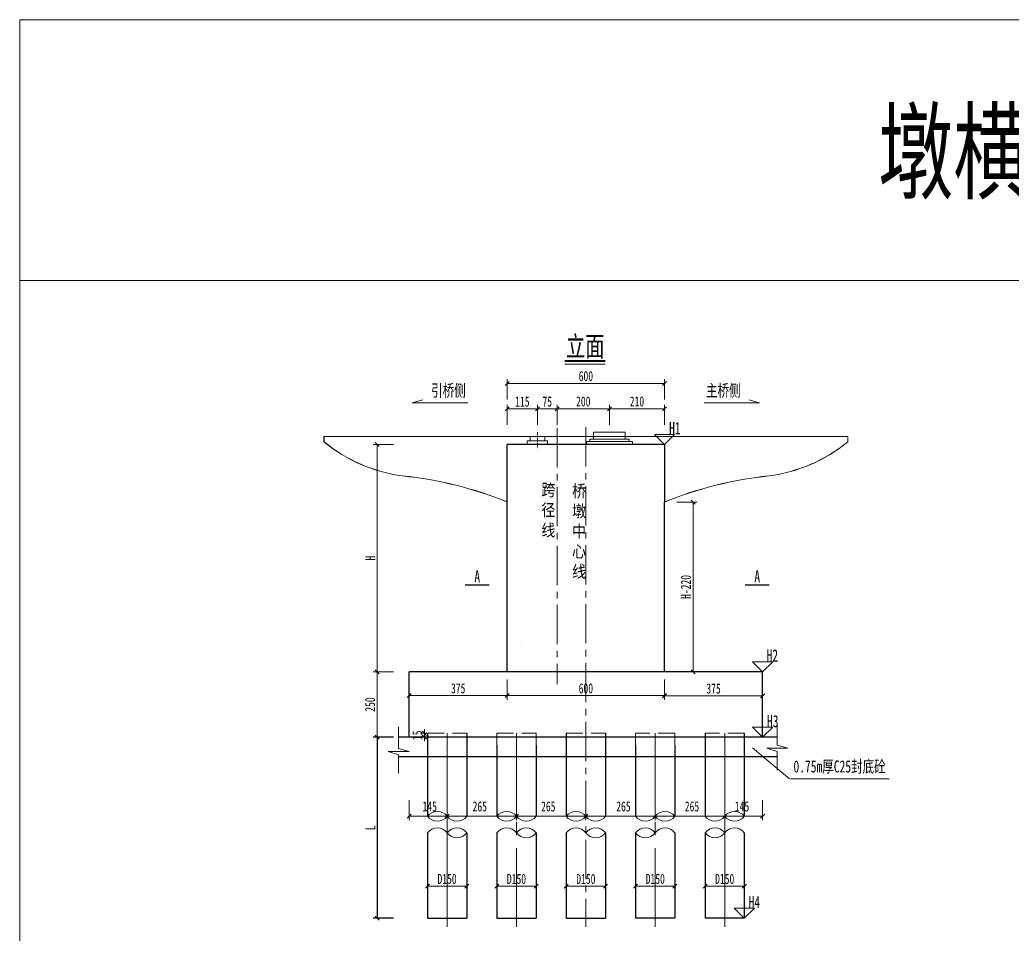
# Model space of a CAD drawing. Header units: millimetres. Extents: x 127264 to 134964, y -3921 to 2190.
# Drawn here: x 127264 to 131057, y -1305 to 2190 of the extents above; entities that cross this region are included whole.
import ezdxf
from ezdxf.enums import TextEntityAlignment as Align

# ---------------------------------------------------------------- set-up
doc = ezdxf.new("R2010")
doc.units = ezdxf.units.MM
doc.header["$LTSCALE"] = 2
for name, pattern in [('CENTER', [2, 1.25, -0.25, 0.25, -0.25]), ('CENTER2', [1.125, 0.75, -0.125, 0.125, -0.125]), ('DASHED', [19.05, 12.7, -6.35])]:
    doc.linetypes.add(name, pattern=pattern)
doc.layers.get('0').update_dxf_attribs({"lineweight": 15})
doc.layers.get('DEFPOINTS').update_dxf_attribs({"color": 8, "lineweight": 15})
for name, color, linetype, lineweight in [('Dim', 4, 'Continuous', 15), ('中心线', 4, 'CENTER2', 15), ('文字', 7, 'Continuous', 15), ('标注线及字体', 2, 'Continuous', 15), ('桥 中心线', 5, 'CENTER', 15), ('桥 构造粗实', 1, 'Continuous', 30), ('短虚线', 3, 'DASHED', 15), ('粗线', 3, 'Continuous', 25)]:
    doc.layers.add(name, color=color, linetype=linetype, lineweight=lineweight)
doc.styles.add('111', font='仿宋_GB2312.TTF', dxfattribs={"width": 0.7})
doc.styles.add('BM_Dim', font='仿宋_GB2312.TTF', dxfattribs={"width": 0.85})
doc.dimstyles.new('200', dxfattribs={"dimscale": 0, "dimtxt": 2.5, "dimasz": 1, "dimexe": 1, "dimexo": 1, "dimgap": 0.6, "dimtad": 1, "dimdec": 0, "dimdsep": 46, "dimtxsty": '111', "dimblk": 'OBLIQUE', "dimcen": 0, "dimclrd": 4, "dimclre": 4, "dimclrt": 4, "dimadec": 1, "dimazin": 2, "dimtfac": 1, "dimtdec": 0, "dimtix": 1, "dimtmove": 2, "dimatfit": 3, "dimfxl": 4, "dimfxlon": 1, "dimtolj": 1, "dimlwd": -1, "dimlwe": -1, "dimarcsym": 0})

# ---------------------------------------------------------------- blocks, each defined once
blk = doc.blocks.new('_Oblique')
at = {"color": 0, "linetype": 'ByBlock', "lineweight": -2}
blk.add_line((-0.5, -0.5), (0.5, 0.5), dxfattribs=at)
blk = doc.blocks.new('*D5')
at = {"color": 4}
for p, q in [((129085.6, -1117.7), (129085.6, -1133.1)), ((129085.6, -1117.7), (129235.6, -1117.7)), ((129235.6, -1117.7), (129235.6, -1102.4))]:
    blk.add_line(p, q, dxfattribs=at)
at = {"layer": 'DEFPOINTS', "color": 0}
for p in [(129085.6, -1117.7), (129235.6, -1117.7), (129235.6, -1117.7)]:
    blk.add_point(p, dxfattribs=at)
at = {"color": 4, "xscale": 15.38461538461539, "yscale": 15.38461538461539, "zscale": 15.38461538461539, "rotation": 180}
blk.add_blockref('_Oblique', (129085.6, -1117.7), dxfattribs=at)
at = {"color": 4, "xscale": 15.38461538461539, "yscale": 15.38461538461539, "zscale": 15.38461538461539}
blk.add_blockref('_Oblique', (129235.6, -1117.7), dxfattribs=at)
at = {"color": 4, "insert": (129160.6, -1090.2), "char_height": 38.46, "attachment_point": 5, "style": '111'}
blk.add_mtext('\\A1;D150', dxfattribs=at)
blk = doc.blocks.new('*D6')
at = {"color": 4}
for p, q in [((128820.6, -1117.7), (128820.6, -1133.1)), ((128820.6, -1117.7), (128970.6, -1117.7)), ((128970.6, -1117.7), (128970.6, -1102.4))]:
    blk.add_line(p, q, dxfattribs=at)
at = {"layer": 'DEFPOINTS', "color": 0}
for p in [(128820.6, -1117.7), (128970.6, -1117.7), (128970.6, -1117.7)]:
    blk.add_point(p, dxfattribs=at)
at = {"color": 4, "xscale": 15.38461538461539, "yscale": 15.38461538461539, "zscale": 15.38461538461539, "rotation": 180}
blk.add_blockref('_Oblique', (128820.6, -1117.7), dxfattribs=at)
at = {"color": 4, "xscale": 15.38461538461539, "yscale": 15.38461538461539, "zscale": 15.38461538461539}
blk.add_blockref('_Oblique', (128970.6, -1117.7), dxfattribs=at)
at = {"color": 4, "insert": (128895.6, -1090.2), "char_height": 38.46, "attachment_point": 5, "style": '111'}
blk.add_mtext('\\A1;D150', dxfattribs=at)
blk = doc.blocks.new('*D7')
at = {"color": 4}
for p, q in [((129350.6, -1117.7), (129350.6, -1133.1)), ((129350.6, -1117.7), (129500.6, -1117.7)), ((129500.6, -1117.7), (129500.6, -1102.4))]:
    blk.add_line(p, q, dxfattribs=at)
at = {"layer": 'DEFPOINTS', "color": 0}
for p in [(129350.6, -1117.7), (129500.6, -1117.7), (129500.6, -1117.7)]:
    blk.add_point(p, dxfattribs=at)
at = {"color": 4, "xscale": 15.38461538461539, "yscale": 15.38461538461539, "zscale": 15.38461538461539, "rotation": 180}
blk.add_blockref('_Oblique', (129350.6, -1117.7), dxfattribs=at)
at = {"color": 4, "xscale": 15.38461538461539, "yscale": 15.38461538461539, "zscale": 15.38461538461539}
blk.add_blockref('_Oblique', (129500.6, -1117.7), dxfattribs=at)
at = {"color": 4, "insert": (129425.6, -1090.2), "char_height": 38.46, "attachment_point": 5, "style": '111'}
blk.add_mtext('\\A1;D150', dxfattribs=at)
blk = doc.blocks.new('*D8')
at = {"color": 4}
for p, q in [((129125.6, 643.8), (129125.6, 720.7)), ((129240.6, 643.8), (129240.6, 720.7)), ((129125.6, 705.3), (129240.6, 705.3))]:
    blk.add_line(p, q, dxfattribs=at)
at = {"layer": 'DEFPOINTS', "color": 0}
for p in [(129240.6, 705.3), (129125.6, 556.6), (129240.6, 556.6)]:
    blk.add_point(p, dxfattribs=at)
at = {"color": 4, "xscale": 15.38461538461539, "yscale": 15.38461538461539, "zscale": 15.38461538461539, "rotation": 180}
blk.add_blockref('_Oblique', (129125.6, 705.3), dxfattribs=at)
at = {"color": 4, "xscale": 15.38461538461539, "yscale": 15.38461538461539, "zscale": 15.38461538461539}
blk.add_blockref('_Oblique', (129240.6, 705.3), dxfattribs=at)
at = {"color": 4, "insert": (129183.1, 732.4), "char_height": 38.46, "attachment_point": 5, "style": '111'}
blk.add_mtext('\\A1;115', dxfattribs=at)
blk = doc.blocks.new('*D9')
at = {"color": 4}
for p, q in [((129240.6, 643.8), (129240.6, 720.7)), ((129315.6, 643.8), (129315.6, 720.7)), ((129240.6, 705.3), (129315.6, 705.3))]:
    blk.add_line(p, q, dxfattribs=at)
at = {"layer": 'DEFPOINTS', "color": 0}
for p in [(129315.6, 705.3), (129240.6, 556.6), (129315.6, 556.6)]:
    blk.add_point(p, dxfattribs=at)
at = {"color": 4, "xscale": 15.38461538461539, "yscale": 15.38461538461539, "zscale": 15.38461538461539, "rotation": 180}
blk.add_blockref('_Oblique', (129240.6, 705.3), dxfattribs=at)
at = {"color": 4, "xscale": 15.38461538461539, "yscale": 15.38461538461539, "zscale": 15.38461538461539}
blk.add_blockref('_Oblique', (129315.6, 705.3), dxfattribs=at)
at = {"color": 4, "insert": (129278.1, 732.4), "char_height": 38.46, "attachment_point": 5, "style": '111'}
blk.add_mtext('\\A1;75', dxfattribs=at)
blk = doc.blocks.new('*D10')
at = {"color": 4}
for p, q in [((129515.6, 643.8), (129515.6, 720.7)), ((129725.6, 643.8), (129725.6, 720.7)), ((129515.6, 705.3), (129725.6, 705.3))]:
    blk.add_line(p, q, dxfattribs=at)
at = {"layer": 'DEFPOINTS', "color": 0}
for p in [(129725.6, 705.3), (129515.6, 556.6), (129725.6, 556.6)]:
    blk.add_point(p, dxfattribs=at)
at = {"color": 4, "xscale": 15.38461538461539, "yscale": 15.38461538461539, "zscale": 15.38461538461539, "rotation": 180}
blk.add_blockref('_Oblique', (129515.6, 705.3), dxfattribs=at)
at = {"color": 4, "xscale": 15.38461538461539, "yscale": 15.38461538461539, "zscale": 15.38461538461539}
blk.add_blockref('_Oblique', (129725.6, 705.3), dxfattribs=at)
at = {"color": 4, "insert": (129620.6, 732.8), "char_height": 38.46, "attachment_point": 5, "style": '111'}
blk.add_mtext('\\A1;210', dxfattribs=at)
blk = doc.blocks.new('*D11')
at = {"color": 4}
for p, q in [((129125.6, 740.6), (129125.6, 817.6)), ((129125.6, 802.2), (129725.6, 802.2)), ((129725.6, 740.6), (129725.6, 817.6))]:
    blk.add_line(p, q, dxfattribs=at)
at = {"layer": 'DEFPOINTS', "color": 0}
for p in [(129725.6, 802.2), (129125.6, 568.7), (129725.6, 568.7)]:
    blk.add_point(p, dxfattribs=at)
at = {"color": 4, "xscale": 15.38461538461539, "yscale": 15.38461538461539, "zscale": 15.38461538461539, "rotation": 180}
blk.add_blockref('_Oblique', (129125.6, 802.2), dxfattribs=at)
at = {"color": 4, "xscale": 15.38461538461539, "yscale": 15.38461538461539, "zscale": 15.38461538461539}
blk.add_blockref('_Oblique', (129725.6, 802.2), dxfattribs=at)
at = {"color": 4, "insert": (129425.6, 829.7), "char_height": 38.46, "attachment_point": 5, "style": '111'}
blk.add_mtext('\\A1;600', dxfattribs=at)
blk = doc.blocks.new('*D12')
at = {"color": 4}
for p, q in [((128750.5, -328.6), (128750.5, -405.6)), ((129125.6, -328.6), (129125.6, -405.6)), ((128750.5, -390.2), (129125.6, -390.2))]:
    blk.add_line(p, q, dxfattribs=at)
at = {"layer": 'DEFPOINTS', "color": 0}
for p in [(128750.5, -299.1), (129125.6, -299.1), (129125.6, -390.2)]:
    blk.add_point(p, dxfattribs=at)
at = {"color": 4, "xscale": 15.38461538461539, "yscale": 15.38461538461539, "zscale": 15.38461538461539, "rotation": 180}
blk.add_blockref('_Oblique', (128750.5, -390.2), dxfattribs=at)
at = {"color": 4, "xscale": 15.38461538461539, "yscale": 15.38461538461539, "zscale": 15.38461538461539}
blk.add_blockref('_Oblique', (129125.6, -390.2), dxfattribs=at)
at = {"color": 4, "insert": (128938, -362.6), "char_height": 38.46, "attachment_point": 5, "style": '111'}
blk.add_mtext('\\A1;375', dxfattribs=at)
blk = doc.blocks.new('*D13')
at = {"color": 4}
for p, q in [((129725.6, -329.4), (129725.6, -406.4)), ((130100.6, -329.4), (130100.6, -406.4)), ((129725.6, -391), (130100.6, -391))]:
    blk.add_line(p, q, dxfattribs=at)
at = {"layer": 'DEFPOINTS', "color": 0}
for p in [(129725.6, -299.1), (130100.6, -299.1), (130100.6, -391)]:
    blk.add_point(p, dxfattribs=at)
at = {"color": 4, "xscale": 15.38461538461539, "yscale": 15.38461538461539, "zscale": 15.38461538461539, "rotation": 180}
blk.add_blockref('_Oblique', (129725.6, -391), dxfattribs=at)
at = {"color": 4, "xscale": 15.38461538461539, "yscale": 15.38461538461539, "zscale": 15.38461538461539}
blk.add_blockref('_Oblique', (130100.6, -391), dxfattribs=at)
at = {"color": 4, "insert": (129913.1, -363.4), "char_height": 38.46, "attachment_point": 5, "style": '111'}
blk.add_mtext('\\A1;375', dxfattribs=at)
blk = doc.blocks.new('*D14')
at = {"color": 4}
for p, q in [((128690.7, -299.1), (128613.7, -299.1)), ((128629.1, -299.1), (128629.1, -549.1)), ((128690.7, -549.1), (128613.7, -549.1))]:
    blk.add_line(p, q, dxfattribs=at)
at = {"layer": 'DEFPOINTS', "color": 0}
for p in [(128918, -299.1), (128629.1, -549.1), (128750.5, -549.1)]:
    blk.add_point(p, dxfattribs=at)
at = {"color": 4, "xscale": 15.38461538461539, "yscale": 15.38461538461539, "zscale": 15.38461538461539}
for p, rotation in [((128629.1, -299.1), 90), ((128629.1, -549.1), 270)]:
    blk.add_blockref('_Oblique', p, dxfattribs=dict(at, rotation=rotation))
at = {"color": 4, "insert": (128601.6, -424.1), "char_height": 38.46, "attachment_point": 5, "rotation": 90, "style": '111'}
blk.add_mtext('\\A1;250', dxfattribs=at)
blk = doc.blocks.new('*D15')
at = {"color": 4}
for p, q in [((128750.5, -788.9), (128750.5, -865.8)), ((128895.6, -788.9), (128895.6, -865.8)), ((128750.5, -850.4), (128895.6, -850.4))]:
    blk.add_line(p, q, dxfattribs=at)
at = {"layer": 'DEFPOINTS', "color": 0}
for p in [(128750.5, -534.5), (128895.6, -730.7), (128895.6, -850.4)]:
    blk.add_point(p, dxfattribs=at)
at = {"color": 4, "xscale": 15.38461538461539, "yscale": 15.38461538461539, "zscale": 15.38461538461539, "rotation": 180}
blk.add_blockref('_Oblique', (128750.5, -850.4), dxfattribs=at)
at = {"color": 4, "xscale": 15.38461538461539, "yscale": 15.38461538461539, "zscale": 15.38461538461539}
blk.add_blockref('_Oblique', (128895.6, -850.4), dxfattribs=at)
at = {"color": 4, "insert": (128829.3, -813.4), "char_height": 38.46, "attachment_point": 5, "style": '111'}
blk.add_mtext('\\A1;145', dxfattribs=at)
blk = doc.blocks.new('*D16')
at = {"color": 4}
for p, q in [((128895.6, -788.9), (128895.6, -865.8)), ((129160.6, -788.9), (129160.6, -865.8)), ((128895.6, -850.4), (129160.6, -850.4))]:
    blk.add_line(p, q, dxfattribs=at)
at = {"layer": 'DEFPOINTS', "color": 0}
for p in [(128895.6, -730.7), (129160.6, -730.7), (129160.6, -850.4)]:
    blk.add_point(p, dxfattribs=at)
at = {"color": 4, "xscale": 15.38461538461539, "yscale": 15.38461538461539, "zscale": 15.38461538461539, "rotation": 180}
blk.add_blockref('_Oblique', (128895.6, -850.4), dxfattribs=at)
at = {"color": 4, "xscale": 15.38461538461539, "yscale": 15.38461538461539, "zscale": 15.38461538461539}
blk.add_blockref('_Oblique', (129160.6, -850.4), dxfattribs=at)
at = {"color": 4, "insert": (129020.4, -813.4), "char_height": 38.46, "attachment_point": 5, "style": '111'}
blk.add_mtext('\\A1;265', dxfattribs=at)
blk = doc.blocks.new('*D17')
at = {"color": 4}
for p, q in [((129160.6, -805.8), (129160.6, -865.8)), ((129425.6, -805.8), (129425.6, -865.8)), ((129160.6, -850.4), (129425.6, -850.4))]:
    blk.add_line(p, q, dxfattribs=at)
at = {"layer": 'DEFPOINTS', "color": 0}
for p in [(129160.6, -790.4), (129425.6, -790.4), (129425.6, -850.4)]:
    blk.add_point(p, dxfattribs=at)
at = {"color": 4, "xscale": 15.38461538461539, "yscale": 15.38461538461539, "zscale": 15.38461538461539, "rotation": 180}
blk.add_blockref('_Oblique', (129160.6, -850.4), dxfattribs=at)
at = {"color": 4, "xscale": 15.38461538461539, "yscale": 15.38461538461539, "zscale": 15.38461538461539}
blk.add_blockref('_Oblique', (129425.6, -850.4), dxfattribs=at)
at = {"color": 4, "insert": (129282.1, -813.4), "char_height": 38.46, "attachment_point": 5, "style": '111'}
blk.add_mtext('\\A1;265', dxfattribs=at)
blk = doc.blocks.new('*D18')
at = {"color": 4}
for p, q in [((128690.7, 568.7), (128613.7, 568.7)), ((128629.1, -299.1), (128629.1, 568.7)), ((128690.7, -299.1), (128613.7, -299.1))]:
    blk.add_line(p, q, dxfattribs=at)
at = {"layer": 'DEFPOINTS', "color": 0}
for p in [(128629.1, 568.7), (129125.6, 568.7), (128918, -299.1)]:
    blk.add_point(p, dxfattribs=at)
at = {"color": 4, "xscale": 15.38461538461539, "yscale": 15.38461538461539, "zscale": 15.38461538461539}
for p, rotation in [((128629.1, 568.7), 90), ((128629.1, -299.1), 270)]:
    blk.add_blockref('_Oblique', p, dxfattribs=dict(at, rotation=rotation))
at = {"color": 4, "insert": (128602.5, 134.8), "char_height": 38.46, "attachment_point": 5, "rotation": 90, "style": '111'}
blk.add_mtext('\\A1;H', dxfattribs=at)
blk = doc.blocks.new('*D19')
at = {"layer": 'DEFPOINTS', "color": 0}
for p in [(128888, -549.1), (128629.1, -1240), (128970.6, -1240)]:
    blk.add_point(p, dxfattribs=at)
at = {"layer": '粗线', "color": 4}
for p, q in [((128690.7, -549.1), (128613.7, -549.1)), ((128629.1, -549.1), (128629.1, -1240)), ((128690.7, -1240), (128613.7, -1240))]:
    blk.add_line(p, q, dxfattribs=at)
at = {"layer": '粗线', "color": 4, "xscale": 15.38461538461539, "yscale": 15.38461538461539, "zscale": 15.38461538461539}
for p, rotation in [((128629.1, -549.1), 90), ((128629.1, -1240), 270)]:
    blk.add_blockref('_Oblique', p, dxfattribs=dict(at, rotation=rotation))
at = {"layer": '粗线', "color": 4, "insert": (128602.4, -894.6), "char_height": 38.46, "attachment_point": 5, "rotation": 90, "style": '111'}
blk.add_mtext('\\A1;L', dxfattribs=at)
blk = doc.blocks.new('*D40')
at = {"color": 4}
for p, q in [((129315.6, 643.8), (129315.6, 720.7)), ((129515.6, 643.8), (129515.6, 720.7)), ((129315.6, 705.3), (129515.6, 705.3))]:
    blk.add_line(p, q, dxfattribs=at)
at = {"layer": 'DEFPOINTS', "color": 0}
for p in [(129515.6, 705.3), (129515.6, 615.6), (129315.6, 556.6)]:
    blk.add_point(p, dxfattribs=at)
at = {"color": 4, "xscale": 15.38461538461539, "yscale": 15.38461538461539, "zscale": 15.38461538461539, "rotation": 180}
blk.add_blockref('_Oblique', (129315.6, 705.3), dxfattribs=at)
at = {"color": 4, "xscale": 15.38461538461539, "yscale": 15.38461538461539, "zscale": 15.38461538461539}
blk.add_blockref('_Oblique', (129515.6, 705.3), dxfattribs=at)
at = {"color": 4, "insert": (129415.6, 732.8), "char_height": 38.46, "attachment_point": 5, "style": '111'}
blk.add_mtext('\\A1;200', dxfattribs=at)
blk = doc.blocks.new('*D41')
at = {"color": 4}
for p, q in [((129125.6, -328.6), (129125.6, -405.6)), ((129725.6, -328.6), (129725.6, -405.6)), ((129125.6, -390.2), (129725.6, -390.2))]:
    blk.add_line(p, q, dxfattribs=at)
at = {"layer": 'DEFPOINTS', "color": 0}
for p in [(129125.6, -299.1), (129725.6, -299.1), (129725.6, -390.2)]:
    blk.add_point(p, dxfattribs=at)
at = {"color": 4, "xscale": 15.38461538461539, "yscale": 15.38461538461539, "zscale": 15.38461538461539, "rotation": 180}
blk.add_blockref('_Oblique', (129125.6, -390.2), dxfattribs=at)
at = {"color": 4, "xscale": 15.38461538461539, "yscale": 15.38461538461539, "zscale": 15.38461538461539}
blk.add_blockref('_Oblique', (129725.6, -390.2), dxfattribs=at)
at = {"color": 4, "insert": (129425.6, -362.6), "char_height": 38.46, "attachment_point": 5, "style": '111'}
blk.add_mtext('\\A1;600', dxfattribs=at)
blk = doc.blocks.new('*D45')
at = {"color": 4}
for p, q in [((128809.9, -534.1), (128809.9, -518.8)), ((128820.3, -534.1), (128794.5, -534.1)), ((128820.3, -549.1), (128794.5, -549.1)), ((128809.9, -534.1), (128809.9, -549.1)), ((128809.9, -549.1), (128809.9, -564.5))]:
    blk.add_line(p, q, dxfattribs=at)
at = {"layer": 'DEFPOINTS', "color": 0}
for p in [(128809.9, -549.1), (128835.7, -534.1), (128835.7, -549.1)]:
    blk.add_point(p, dxfattribs=at)
at = {"color": 4, "xscale": 15.38461538461539, "yscale": 15.38461538461539, "zscale": 15.38461538461539}
for p, rotation in [((128809.9, -534.1), 270), ((128809.9, -549.1), 90)]:
    blk.add_blockref('_Oblique', p, dxfattribs=dict(at, rotation=rotation))
at = {"color": 4, "insert": (128782.8, -541.6), "char_height": 38.46, "attachment_point": 5, "rotation": 90, "style": '111'}
blk.add_mtext('\\A1;15', dxfattribs=at)
blk = doc.blocks.new('*D64')
at = {"color": 4}
for p, q in [((129615.6, -1117.7), (129615.6, -1102.4)), ((129765.6, -1117.7), (129615.6, -1117.7)), ((129765.6, -1117.7), (129765.6, -1133.1))]:
    blk.add_line(p, q, dxfattribs=at)
at = {"layer": 'DEFPOINTS', "color": 0}
for p in [(129615.6, -1117.7), (129615.6, -1117.7), (129765.6, -1117.7)]:
    blk.add_point(p, dxfattribs=at)
at = {"color": 4, "xscale": 15.38461538461539, "yscale": 15.38461538461539, "zscale": 15.38461538461539, "rotation": 180}
blk.add_blockref('_Oblique', (129615.6, -1117.7), dxfattribs=at)
at = {"color": 4, "xscale": 15.38461538461539, "yscale": 15.38461538461539, "zscale": 15.38461538461539}
blk.add_blockref('_Oblique', (129765.6, -1117.7), dxfattribs=at)
at = {"color": 4, "insert": (129690.6, -1090.2), "char_height": 38.46, "attachment_point": 5, "style": '111'}
blk.add_mtext('\\A1;D150', dxfattribs=at)
blk = doc.blocks.new('*D65')
at = {"color": 4}
for p, q in [((129880.6, -1117.7), (129880.6, -1102.4)), ((130030.6, -1117.7), (129880.6, -1117.7)), ((130030.6, -1117.7), (130030.6, -1133.1))]:
    blk.add_line(p, q, dxfattribs=at)
at = {"layer": 'DEFPOINTS', "color": 0}
for p in [(129880.6, -1117.7), (129880.6, -1117.7), (130030.6, -1117.7)]:
    blk.add_point(p, dxfattribs=at)
at = {"color": 4, "xscale": 15.38461538461539, "yscale": 15.38461538461539, "zscale": 15.38461538461539, "rotation": 180}
blk.add_blockref('_Oblique', (129880.6, -1117.7), dxfattribs=at)
at = {"color": 4, "xscale": 15.38461538461539, "yscale": 15.38461538461539, "zscale": 15.38461538461539}
blk.add_blockref('_Oblique', (130030.6, -1117.7), dxfattribs=at)
at = {"color": 4, "insert": (129955.6, -1090.2), "char_height": 38.46, "attachment_point": 5, "style": '111'}
blk.add_mtext('\\A1;D150', dxfattribs=at)
blk = doc.blocks.new('*D66')
at = {"color": 4}
for p, q in [((129955.6, -788.9), (129955.6, -865.8)), ((130100.6, -788.9), (130100.6, -865.8)), ((130100.6, -850.4), (129955.6, -850.4))]:
    blk.add_line(p, q, dxfattribs=at)
at = {"layer": 'DEFPOINTS', "color": 0}
for p in [(130100.6, -534.5), (129955.6, -730.7), (129955.6, -850.4)]:
    blk.add_point(p, dxfattribs=at)
at = {"color": 4, "xscale": 15.38461538461539, "yscale": 15.38461538461539, "zscale": 15.38461538461539, "rotation": 180}
blk.add_blockref('_Oblique', (129955.6, -850.4), dxfattribs=at)
at = {"color": 4, "xscale": 15.38461538461539, "yscale": 15.38461538461539, "zscale": 15.38461538461539}
blk.add_blockref('_Oblique', (130100.6, -850.4), dxfattribs=at)
at = {"color": 4, "insert": (130021.8, -813.4), "char_height": 38.46, "attachment_point": 5, "style": '111'}
blk.add_mtext('\\A1;145', dxfattribs=at)
blk = doc.blocks.new('*D67')
at = {"color": 4}
for p, q in [((129690.6, -788.9), (129690.6, -865.8)), ((129955.6, -788.9), (129955.6, -865.8)), ((129955.6, -850.4), (129690.6, -850.4))]:
    blk.add_line(p, q, dxfattribs=at)
at = {"layer": 'DEFPOINTS', "color": 0}
for p in [(129690.6, -730.7), (129955.6, -730.7), (129690.6, -850.4)]:
    blk.add_point(p, dxfattribs=at)
at = {"color": 4, "xscale": 15.38461538461539, "yscale": 15.38461538461539, "zscale": 15.38461538461539, "rotation": 180}
blk.add_blockref('_Oblique', (129690.6, -850.4), dxfattribs=at)
at = {"color": 4, "xscale": 15.38461538461539, "yscale": 15.38461538461539, "zscale": 15.38461538461539}
blk.add_blockref('_Oblique', (129955.6, -850.4), dxfattribs=at)
at = {"color": 4, "insert": (129830.7, -813.4), "char_height": 38.46, "attachment_point": 5, "style": '111'}
blk.add_mtext('\\A1;265', dxfattribs=at)
blk = doc.blocks.new('*D68')
at = {"color": 4}
for p, q in [((129425.6, -805.8), (129425.6, -865.8)), ((129690.6, -805.8), (129690.6, -865.8)), ((129690.6, -850.4), (129425.6, -850.4))]:
    blk.add_line(p, q, dxfattribs=at)
at = {"layer": 'DEFPOINTS', "color": 0}
for p in [(129425.6, -790.4), (129690.6, -790.4), (129425.6, -850.4)]:
    blk.add_point(p, dxfattribs=at)
at = {"color": 4, "xscale": 15.38461538461539, "yscale": 15.38461538461539, "zscale": 15.38461538461539, "rotation": 180}
blk.add_blockref('_Oblique', (129425.6, -850.4), dxfattribs=at)
at = {"color": 4, "xscale": 15.38461538461539, "yscale": 15.38461538461539, "zscale": 15.38461538461539}
blk.add_blockref('_Oblique', (129690.6, -850.4), dxfattribs=at)
at = {"color": 4, "insert": (129569, -813.4), "char_height": 38.46, "attachment_point": 5, "style": '111'}
blk.add_mtext('\\A1;265', dxfattribs=at)
blk = doc.blocks.new('*D84')
at = {"color": 4}
for p, q in [((129773.5, 348.7), (129850.4, 348.7)), ((129835, 348.7), (129835, -299.1)), ((129773.5, -299.1), (129850.4, -299.1))]:
    blk.add_line(p, q, dxfattribs=at)
at = {"layer": 'DEFPOINTS', "color": 0}
for p in [(129725.6, 348.7), (129725.6, -299.1), (129835, -299.1)]:
    blk.add_point(p, dxfattribs=at)
at = {"color": 4, "xscale": 15.38461538461539, "yscale": 15.38461538461539, "zscale": 15.38461538461539}
for p, rotation in [((129835, 348.7), 90), ((129835, -299.1), 270)]:
    blk.add_blockref('_Oblique', p, dxfattribs=dict(at, rotation=rotation))
at = {"color": 4, "insert": (129807.5, 24.8), "char_height": 38.46, "attachment_point": 5, "rotation": 90, "style": '111'}
blk.add_mtext('\\A1;H-220', dxfattribs=at)

msp = doc.modelspace()

# ---------------------------------------------------------------- linework, layer by layer
at = {"color": 4}
msp.add_line((129344.8, 875.6), (129499.7, 875.6), dxfattribs=at)
for p, q in [((128762.2, 728.2), (128803, 739.4)), ((128762.2, 728.2), (128974.2, 728.2)), ((130088.9, 728.2), (129876.9, 728.2)), ((130088.9, 728.2), (130048.1, 739.4)), ((129687.1, 607.2), (129764, 607.2)), ((129725.6, 568.7), (129687.1, 607.2)), ((129764, 607.2), (129725.6, 568.7)), ((129175.6, -198.6), (129176.1, -199.1)), ((129175.6, -198.6), (129176.1, -199.1)), ((130062.2, -260.7), (130139.1, -260.7)), ((130100.6, -299.1), (130062.2, -260.7)), ((130139.1, -260.7), (130100.6, -299.1)), ((130062.2, -510.7), (130139.1, -510.7)), ((130100.6, -549.1), (130062.2, -510.7)), ((130139.1, -510.7), (130100.6, -549.1)), ((130061.3, -589.6), (130203, -707.4)), ((130206.9, -707.4), (130583.2, -707.4)), ((129992.1, -1201.5), (130069, -1201.5)), ((130030.6, -1240), (129992.1, -1201.5)), ((130069, -1201.5), (130030.6, -1240))]:
    msp.add_line(p, q)
at = {"color": 8}
for q in [(130425.6, 598.7), (128425.6, 578.7)]:
    msp.add_line((128425.6, 598.7), q, dxfattribs=at)
at = {"color": 6, "const_width": 7.2}
msp.add_lwpolyline([(129344.8, 887.6), (129499.7, 887.6)], dxfattribs=at)
at = {"color": 8}
for points in [[(129125.6, 348.7, 0.071451), (128725.6, 448.7, -0.138858), (128425.6, 578.7), (128425.6, 598.7)], [(129125.6, 349.2, 0.071422), (128725.6, 449.1, -0.138775), (128426, 578.9), (128426, 598.7)], [(129725.6, 348.7, -0.071451), (130125.6, 448.7, 0.138858), (130425.6, 578.7), (130425.6, 598.7)], [(129725.6, 349.2, -0.071422), (130125.5, 449.1, 0.138775), (130425.2, 578.9), (130425.2, 598.7)]]:
    msp.add_lwpolyline(points, format="xyb", dxfattribs=at)
at = {"color": 4}
for points in [[(128710.3, -509.1), (128710.3, -591.6), (128750.3, -603.6), (128670.3, -603.6), (128710.3, -615.6), (128710.3, -631.6), (128710.3, -686.7)], [(130156.3, -496.6), (130156.3, -579.1), (130196.3, -591.1), (130116.3, -591.1), (130156.3, -603.1), (130156.3, -619.1), (130156.3, -674.2)]]:
    msp.add_lwpolyline(points, dxfattribs=at)
at = {"layer": 'DEFPOINTS'}
for points in [[(127264.3, 2190.1), (134964.3, 2190.1), (134964.3, 1195.4), (127264.3, 1195.4)], [(127264.3, 1195.4), (134964.3, 1195.4), (134964.3, -3920.6), (127264.3, -3920.6)]]:
    msp.add_lwpolyline(points, close=True, dxfattribs=at)
at = {"layer": 'Dim'}
for p, q in [((129455.1, 589), (129455.1, 615.6)), ((129455.1, 589), (129455.1, 615.6)), ((129455.1, 589), (129455.1, 615.6)), ((129455.1, 589), (129455.1, 615.6)), ((129455.1, 589), (129455.1, 615.6)), ((129455.1, 589), (129455.1, 615.6)), ((129576, 615.6), (129455.1, 615.6)), ((129576, 589), (129576, 615.6)), ((129576, 589), (129576, 615.6)), ((129576, 589), (129576, 615.6)), ((129576, 589), (129576, 615.6)), ((129576, 589), (129576, 615.6)), ((129576, 589), (129576, 615.6)), ((129576, 589), (129576, 615.6)), ((129576, 589), (129576, 615.6)), ((129279.2, 583.3), (129201.9, 583.3)), ((129279.2, 583.3), (129201.9, 583.3)), ((129279.2, 583.3), (129201.9, 583.3)), ((129279.2, 583.3), (129201.9, 583.3)), ((129201.9, 583.3), (129201.9, 568.7)), ((129212.4, 583.3), (129212.4, 599.3)), ((129212.4, 583.3), (129212.4, 599.3)), ((129212.4, 583.3), (129212.4, 599.3)), ((129212.4, 583.3), (129212.4, 599.3)), ((129212.4, 583.3), (129212.4, 599.3)), ((129212.4, 583.3), (129212.4, 599.3)), ((129268.8, 599.3), (129212.4, 599.3)), ((129268.8, 583.3), (129268.8, 599.3)), ((129268.8, 583.3), (129268.8, 599.3)), ((129268.8, 583.3), (129268.8, 599.3)), ((129268.8, 583.3), (129268.8, 599.3)), ((129268.8, 583.3), (129268.8, 599.3)), ((129268.8, 583.3), (129268.8, 599.3)), ((129268.8, 583.3), (129268.8, 599.3)), ((129268.8, 583.3), (129268.8, 599.3)), ((129279.2, 568.7), (129279.2, 583.3)), ((129279.2, 568.7), (129279.2, 583.3)), ((129279.2, 568.7), (129279.2, 583.3)), ((129279.2, 568.7), (129279.2, 583.3)), ((129603.1, 579.9), (129428.1, 579.9)), ((129428.1, 568.7), (129428.1, 579.9)), ((129603.1, 579.9), (129428.1, 579.9)), ((129603.1, 579.9), (129428.1, 579.9)), ((129428.1, 568.7), (129428.1, 579.9)), ((129603.1, 579.9), (129428.1, 579.9)), ((129428.1, 568.7), (129428.1, 579.9)), ((129428.1, 568.7), (129428.1, 579.9)), ((129590.6, 589), (129440.5, 589)), ((129440.5, 579.9), (129440.5, 589)), ((129590.6, 589), (129440.5, 589)), ((129440.5, 579.9), (129440.5, 589)), ((129590.6, 589), (129440.5, 589)), ((129440.5, 579.9), (129440.5, 589)), ((129590.6, 589), (129440.5, 589)), ((129440.5, 579.9), (129440.5, 589)), ((129590.6, 579.9), (129440.5, 579.9)), ((129590.6, 579.9), (129440.5, 579.9)), ((129590.6, 579.9), (129440.5, 579.9)), ((129590.6, 579.9), (129440.5, 579.9)), ((129590.6, 579.9), (129590.6, 589)), ((129590.6, 579.9), (129590.6, 589)), ((129590.6, 579.9), (129590.6, 589)), ((129590.6, 579.9), (129590.6, 589)), ((129603.1, 568.7), (129603.1, 579.9)), ((129603.1, 568.7), (129603.1, 579.9)), ((129603.1, 568.7), (129603.1, 579.9)), ((129603.1, 568.7), (129603.1, 579.9)), ((129279.2, 568.7), (129201.9, 568.7)), ((129279.2, 568.7), (129201.9, 568.7)), ((129279.2, 568.7), (129201.9, 568.7)), ((129279.2, 568.7), (129201.9, 568.7)), ((128895.6, -1272.5), (128895.6, -534.1)), ((129955.6, -1272.5), (129955.6, -534.1))]:
    msp.add_line(p, q, dxfattribs=at)
for points in [[(128970.6, -850.9, -0.497056), (128895.6, -850.9, -0.497056), (128820.6, -850.9, -0.497056), (128895.6, -850.9)], [(129235.6, -850.9, -0.497056), (129160.6, -850.9, -0.497056), (129085.6, -850.9, -0.497056), (129160.6, -850.9)], [(129500.6, -850.9, -0.497056), (129425.6, -850.9, -0.497056), (129350.6, -850.9, -0.497056), (129425.6, -850.9)], [(129615.6, -850.9, 0.497056), (129690.6, -850.9, 0.497056), (129765.6, -850.9, 0.497056), (129690.6, -850.9)], [(129880.6, -850.9, 0.497056), (129955.6, -850.9, 0.497056), (130030.6, -850.9, 0.497056), (129955.6, -850.9)], [(128820.6, -914.2, -0.497056), (128895.6, -914.2, -0.497056), (128970.6, -914.2, -0.497056), (128895.6, -914.2)], [(129085.6, -914.2, -0.497056), (129160.6, -914.2, -0.497056), (129235.6, -914.2, -0.497056), (129160.6, -914.2)], [(129350.6, -914.2, -0.497056), (129425.6, -914.2, -0.497056), (129500.6, -914.2, -0.497056), (129425.6, -914.2)], [(129765.6, -914.2, 0.497056), (129690.6, -914.2, 0.497056), (129615.6, -914.2, 0.497056), (129690.6, -914.2)], [(130030.6, -914.2, 0.497056), (129955.6, -914.2, 0.497056), (129880.6, -914.2, 0.497056), (129955.6, -914.2)]]:
    msp.add_lwpolyline(points, format="xyb", dxfattribs=at)
at = {"layer": '中心线', "linetype": 'CENTER2', "ltscale": 100}
for p, q in [((129315.6, 631.3), (129315.6, -346.1)), ((129425.6, 634.6), (129425.6, -1272.5))]:
    msp.add_line(p, q, dxfattribs=at)
at = {"layer": '中心线', "linetype": 'CENTER2', "ltscale": 200}
for p, q in [((129160.6, -1272.5), (129160.6, -534.1)), ((129690.6, -1272.5), (129690.6, -534.1))]:
    msp.add_line(p, q, dxfattribs=at)
at = {"layer": '桥 中心线', "color": 5, "ltscale": 5}
msp.add_line((129240.6, 615.3), (129240.6, 554.4), dxfattribs=at)
at = {"layer": '桥 构造粗实', "color": 8}
msp.add_line((130156.3, -624.1), (128710.3, -624.1), dxfattribs=at)
at = {"layer": '短虚线', "color": 4, "ltscale": 2.5}
for p, q in [((128820.6, -534.1), (128970.6, -534.1)), ((129085.6, -534.1), (129235.6, -534.1)), ((129085.6, -579.1), (129085.6, -534.1)), ((129085.6, -534.1), (129235.6, -534.1)), ((129085.6, -579.1), (129085.6, -534.1)), ((129235.6, -579.1), (129235.6, -534.1)), ((129235.6, -579.1), (129235.6, -534.1)), ((129350.6, -534.1), (129500.6, -534.1)), ((129765.6, -534.1), (129615.6, -534.1)), ((129615.6, -579.1), (129615.6, -534.1)), ((129765.6, -534.1), (129615.6, -534.1)), ((129615.6, -579.1), (129615.6, -534.1)), ((129765.6, -579.1), (129765.6, -534.1)), ((129765.6, -579.1), (129765.6, -534.1)), ((130030.6, -534.1), (129880.6, -534.1))]:
    msp.add_line(p, q, dxfattribs=at)
at = {"layer": '粗线'}
for p, q in [((129725.6, 568.7), (129125.6, 568.7)), ((129125.6, 348.7), (129125.6, 568.7)), ((129725.6, 568.7), (129725.6, 348.7)), ((129125.6, -299.1), (129125.6, 348.7)), ((129725.6, -299.1), (129725.6, 348.7)), ((128964.7, 32.7), (129056.8, 32.7)), ((130033.8, 32.7), (130126, 32.7)), ((130100.6, -299.1), (128750.5, -299.1)), ((128750.5, -549.1), (128750.5, -299.1)), ((130100.6, -549.1), (130100.6, -299.1)), ((130156.3, -549.1), (128710.3, -549.1)), ((128820.6, -534.1), (128820.6, -850.9)), ((128970.6, -534.1), (128970.6, -850.9)), ((129350.6, -534.1), (129350.6, -850.9)), ((129500.6, -534.1), (129500.6, -850.9)), ((129880.6, -534.1), (129880.6, -850.9)), ((130030.6, -534.1), (130030.6, -850.9)), ((129085.6, -579.1), (129085.6, -850.9)), ((129235.6, -579.1), (129235.6, -850.9)), ((129615.6, -579.1), (129615.6, -850.9)), ((129765.6, -579.1), (129765.6, -850.9)), ((128820.6, -914.2), (128820.6, -1240)), ((128970.6, -914.2), (128970.6, -1240)), ((129085.6, -914.2), (129085.6, -1240)), ((129235.6, -914.2), (129235.6, -1240)), ((129350.6, -914.2), (129350.6, -1240)), ((129500.6, -914.2), (129500.6, -1240)), ((129615.6, -914.2), (129615.6, -1240)), ((129765.6, -914.2), (129765.6, -1240)), ((129880.6, -914.2), (129880.6, -1240)), ((130030.6, -914.2), (130030.6, -1240)), ((128820.6, -1240), (128970.6, -1240)), ((129085.6, -1240), (129235.6, -1240)), ((129350.6, -1240), (129500.6, -1240)), ((129765.6, -1240), (129615.6, -1240)), ((130030.6, -1240), (129880.6, -1240))]:
    msp.add_line(p, q, dxfattribs=at)

# ---------------------------------------------------------------- texts
at = {"layer": '文字', "style": 'BM_Dim', "width": 0.7}
for s, height, p in [('引桥侧', 46.15, (128900.7, 738)), ('主桥侧', 46.15, (129950.4, 738)), ('0.75m厚C25封底砼', 46.154, (130394.3, -697.5))]:
    msp.add_text(s, height=height, dxfattribs=at).set_placement(p, align=Align.BOTTOM_CENTER)
for s, height, p in [('H1', 46.15, (129765.3, 608)), ('A', 46.2, (129010.8, 42)), ('A', 46.2, (130079.9, 42)), ('H2', 46.15, (130137.4, -259.9)), ('H3', 46.15, (130139.1, -510.7)), ('H4', 46.15, (130069, -1201.5))]:
    msp.add_text(s, height=height, dxfattribs=at).set_placement(p, align=Align.CENTER)
at = {"layer": '文字', "char_height": 46.15, "width": 48.965, "attachment_point": 1, "style": 'BM_Dim'}
for s, insert in [('跨径线', (129255.5, 418.5)), ('桥墩中心线', (129372.9, 414.4))]:
    msp.add_mtext(s, dxfattribs=dict(at, insert=insert))
at = {"layer": '标注线及字体', "color": 0, "style": '111', "width": 0.7}
msp.add_text('墩横向6m', height=300, dxfattribs=at).set_placement((131114.3, 1692.7), align=Align.MIDDLE)
msp.add_text('立面', height=76.92, dxfattribs=at).set_placement((129349.9, 905.2))

# ---------------------------------------------------------------- dimensions: what is measured, and where the dimension line sits
for base, p1, p2, picture, middle in [((129725.6, 802.2), (129125.6, 568.7), (129725.6, 568.7), '*D11', (129425.6, 829.7)), ((129240.6, 705.3), (129125.6, 556.6), (129240.6, 556.6), '*D8', (129183.1, 732.4)), ((129315.6, 705.3), (129240.6, 556.6), (129315.6, 556.6), '*D9', (129278.1, 732.4)), ((129515.6, 705.3), (129315.6, 556.6), (129515.6, 615.6), '*D40', (129415.6, 732.8)), ((129725.6, 705.3), (129515.6, 556.6), (129725.6, 556.6), '*D10', (129620.6, 732.8)), ((129125.6, -390.2), (128750.5, -299.1), (129125.6, -299.1), '*D12', (128938, -362.6)), ((129725.6, -390.2), (129125.6, -299.1), (129725.6, -299.1), '*D41', (129425.6, -362.6)), ((130100.6, -391), (129725.6, -299.1), (130100.6, -299.1), '*D13', (129913.1, -363.4))]:
    dim = msp.add_linear_dim(base=base, p1=p1, p2=p2, dimstyle='200', override={"dimscale": 15.384615})
    dim.commit()
    dim.dimension.update_dxf_attribs({"geometry": picture, "text_midpoint": middle})
for base, p1, p2, angle, text, override, picture, middle in [((128629.1, 568.7), (128918, -299.1), (129125.6, 568.7), 90, 'H', {"dimscale": 15.384615}, '*D18', (128602.5, 134.8)), ((129835, -299.1), (129725.6, 348.7), (129725.6, -299.1), 90, 'H-220', {"dimscale": 15.384615, "dimtxsty": '111'}, '*D84', (129807.5, 24.8)), ((129615.6, -1117.7), (129765.6, -1117.7), (129615.6, -1117.7), 180, 'D<>', {"dimscale": 15.384615}, '*D64', (129690.6, -1090.2)), ((129880.6, -1117.7), (130030.6, -1117.7), (129880.6, -1117.7), 180, 'D<>', {"dimscale": 15.384615}, '*D65', (129955.6, -1090.2))]:
    dim = msp.add_linear_dim(base=base, p1=p1, p2=p2, angle=angle, text=text, dimstyle='200', override=override)
    dim.commit()
    dim.dimension.update_dxf_attribs({"geometry": picture, "text_midpoint": middle})
for base, p1, p2, picture, middle in [((128629.1, -549.1), (128918, -299.1), (128750.5, -549.1), '*D14', (128601.6, -424.1)), ((128809.9, -549.1), (128835.7, -534.1), (128835.7, -549.1), '*D45', (128782.8, -541.6))]:
    dim = msp.add_linear_dim(base=base, p1=p1, p2=p2, angle=90, dimstyle='200', override={"dimscale": 15.384615})
    dim.commit()
    dim.dimension.update_dxf_attribs({"geometry": picture, "text_midpoint": middle})
for base, p1, p2, picture, middle in [((128895.6, -850.4), (128750.5, -534.5), (128895.6, -730.7), '*D15', (128829.3, -813.4)), ((129160.6, -850.4), (128895.6, -730.7), (129160.6, -730.7), '*D16', (129020.4, -813.4)), ((129425.6, -850.4), (129160.6, -790.4), (129425.6, -790.4), '*D17', (129282.1, -813.4))]:
    dim = msp.add_linear_dim(base=base, p1=p1, p2=p2, dimstyle='200', override={"dimscale": 15.384615})
    dim.commit()
    dim.dimension.update_dxf_attribs({"geometry": picture, "text_midpoint": middle, "dimtype": 160})
for base, p1, p2, picture, middle in [((129955.6, -850.4), (130100.6, -534.5), (129955.6, -730.7), '*D66', (130021.8, -813.4)), ((129690.6, -850.4), (129955.6, -730.7), (129690.6, -730.7), '*D67', (129830.7, -813.4)), ((129425.6, -850.4), (129690.6, -790.4), (129425.6, -790.4), '*D68', (129569, -813.4))]:
    dim = msp.add_linear_dim(base=base, p1=p1, p2=p2, angle=180, dimstyle='200', override={"dimscale": 15.384615})
    dim.commit()
    dim.dimension.update_dxf_attribs({"geometry": picture, "text_midpoint": middle, "dimtype": 160})
for base, p1, p2, picture, middle in [((128970.6, -1117.7), (128820.6, -1117.7), (128970.6, -1117.7), '*D6', (128895.6, -1090.2)), ((129235.6, -1117.7), (129085.6, -1117.7), (129235.6, -1117.7), '*D5', (129160.6, -1090.2)), ((129500.6, -1117.7), (129350.6, -1117.7), (129500.6, -1117.7), '*D7', (129425.6, -1090.2))]:
    dim = msp.add_linear_dim(base=base, p1=p1, p2=p2, text='D<>', dimstyle='200', override={"dimscale": 15.384615})
    dim.commit()
    dim.dimension.update_dxf_attribs({"geometry": picture, "text_midpoint": middle})
at = {"layer": '粗线'}
dim = msp.add_linear_dim(base=(128629.1, -1240), p1=(128888, -549.1), p2=(128970.6, -1240), angle=90, text='L', dimstyle='200', override={"dimscale": 15.384615}, dxfattribs=at)
dim.commit()
dim.dimension.update_dxf_attribs({"geometry": '*D19', "text_midpoint": (128602.4, -894.6)})

doc.saveas('drawing.dxf')
